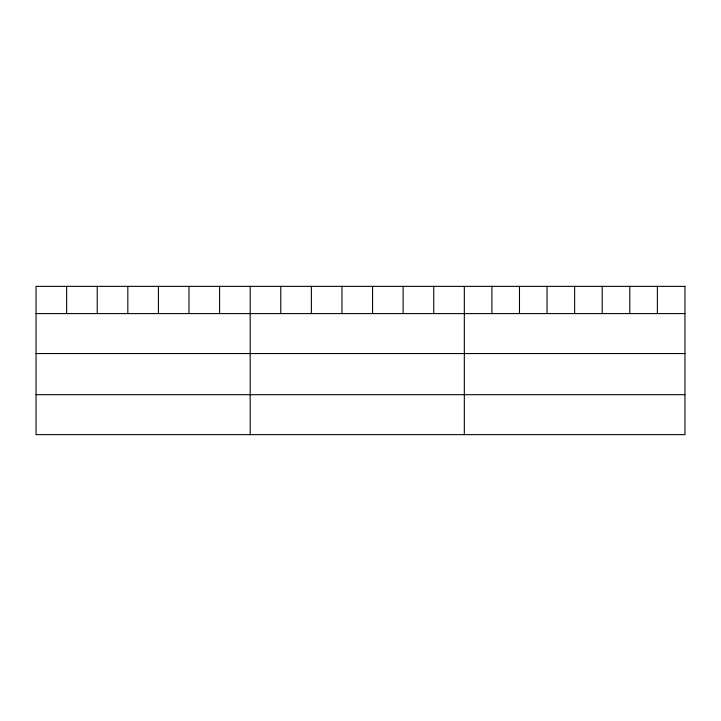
<?xml version="1.0" encoding="UTF-8"?>
<svg xmlns="http://www.w3.org/2000/svg" width="721" height="721" viewBox="0 0 721 721"><rect width="100%" height="100%" fill="white"/><g stroke="black" fill="none" stroke-linecap="round" stroke-linejoin="round"><path stroke-width="1.08" d="M36.05 313.599L684.95 313.599M36.05 353.542L684.95 353.542M36.05 394.693L684.95 394.693M657.372 286.363L657.372 313.599M629.793 286.363L629.793 313.599M602.215 286.363L602.215 313.599M574.637 286.363L574.637 313.599M547.059 286.363L547.059 313.599M519.481 286.363L519.481 313.599M491.902 286.363L491.902 313.599M464.324 286.363L464.324 434.637M433.736 286.363L433.736 313.599M403.138 286.363L403.138 313.599M372.55 286.363L372.55 313.599M341.961 286.363L341.961 313.599M311.373 286.363L311.373 313.599M280.775 286.363L280.775 313.599M250.187 286.363L250.187 434.637M219.599 286.363L219.599 313.599M189.001 286.363L189.001 313.599M158.413 286.363L158.413 313.599M127.824 286.363L127.824 313.599M97.236 286.363L97.236 313.599M66.638 286.363L66.638 313.599M684.95 286.363L36.05 286.363L36.05 434.637L684.95 434.637L684.95 286.363"/></g></svg>
